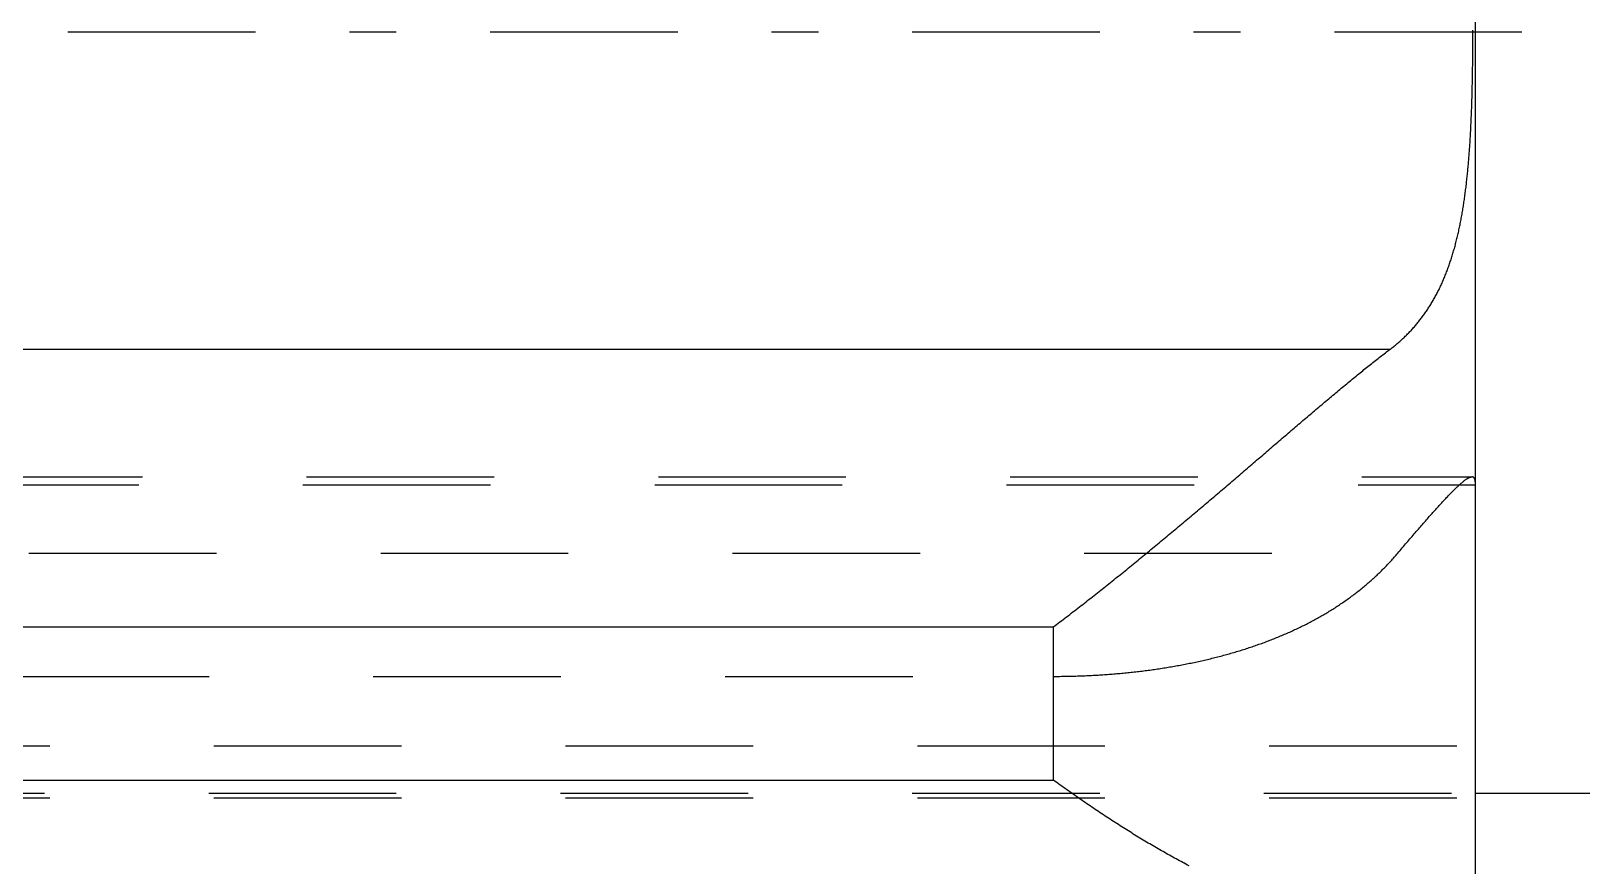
# Model space of a CAD drawing. Extents: x -11 to 23.5, y -3.8 to 3.8.
# Drawn here: x 10.721 to 14.028, y -1.778 to 0.002 of the extents above; entities that cross this region are included whole.
import ezdxf

# ---------------------------------------------------------------- set-up
doc = ezdxf.new("R2010")
doc.units = 0
for name, pattern in [('CENTER', [0.85, 0.4, -0.2, 0.05, -0.2]), ('PHL_CENTER', [0.75, 0.4, -0.35]), ('PHL_THICK', [0])]:
    doc.linetypes.add(name, pattern=pattern)
doc.layers.get('0').update_dxf_attribs({"linetype": 'CONTINUOUS'})
doc.layers.add('PROJECTION', color=7, linetype='CONTINUOUS')

msp = doc.modelspace()

# ---------------------------------------------------------------- linework, layer by layer
at = {"color": 92, "linetype": 'CENTER'}
msp.add_line((0, 0), (23.5, 0), dxfattribs=at)
at = {"layer": 'PROJECTION', "color": 7, "linetype": 'PHL_THICK'}
for p, q in [((13.801, -2.85), (13.801, 2.85)), ((13.795505, -0.003295), (13.795508, 0)), ((13.795508, 0), (13.79551, 0.003278)), ((13.795353, -0.036242), (13.795378, -0.032948)), ((13.795378, -0.032948), (13.7954, -0.029654)), ((13.7954, -0.029654), (13.79542, -0.02636)), ((13.79542, -0.02636), (13.795438, -0.023066)), ((13.795438, -0.023066), (13.795454, -0.019771)), ((13.795454, -0.019771), (13.795468, -0.016476)), ((13.795468, -0.016476), (13.795481, -0.013181)), ((13.795481, -0.013181), (13.795491, -0.009886)), ((13.795491, -0.009886), (13.795499, -0.00659)), ((13.795499, -0.00659), (13.795505, -0.003295)), ((13.795003, -0.069146), (13.795047, -0.065859)), ((13.795047, -0.065859), (13.795088, -0.062571)), ((13.795088, -0.062571), (13.795128, -0.059282)), ((13.795128, -0.059282), (13.795166, -0.055993)), ((13.795166, -0.055993), (13.795202, -0.052703)), ((13.795202, -0.052703), (13.795237, -0.049412)), ((13.795237, -0.049412), (13.795299, -0.042828)), ((13.795299, -0.042828), (13.795327, -0.039535)), ((13.795327, -0.039535), (13.795353, -0.036242)), ((13.794464, -0.10195), (13.794527, -0.098677)), ((13.794527, -0.098677), (13.794587, -0.095403)), ((13.794587, -0.095403), (13.794646, -0.092126)), ((13.794646, -0.092126), (13.794703, -0.088846)), ((13.794703, -0.088846), (13.794757, -0.085566)), ((13.794757, -0.085566), (13.79481, -0.082284)), ((13.79481, -0.082284), (13.794861, -0.079001)), ((13.794861, -0.079001), (13.79491, -0.075717)), ((13.79491, -0.075717), (13.794957, -0.072432)), ((13.794957, -0.072432), (13.795003, -0.069146)), ((13.793715, -0.134535), (13.7938, -0.131289)), ((13.7938, -0.131289), (13.793884, -0.128039)), ((13.793884, -0.128039), (13.793965, -0.124787)), ((13.793965, -0.124787), (13.794044, -0.121533)), ((13.794044, -0.121533), (13.79412, -0.118275)), ((13.79412, -0.118275), (13.794193, -0.115015)), ((13.794193, -0.115015), (13.794264, -0.111753)), ((13.794264, -0.111753), (13.794333, -0.108488)), ((13.794333, -0.108488), (13.7944, -0.10522)), ((13.7944, -0.10522), (13.794464, -0.10195)), ((13.792701, -0.166834), (13.792815, -0.163619)), ((13.792815, -0.163619), (13.792927, -0.1604)), ((13.792927, -0.1604), (13.793036, -0.157177)), ((13.793036, -0.157177), (13.793141, -0.153952)), ((13.793141, -0.153952), (13.793244, -0.150723)), ((13.793244, -0.150723), (13.793344, -0.147492)), ((13.793344, -0.147492), (13.793441, -0.144257)), ((13.793441, -0.144257), (13.793535, -0.141019)), ((13.793535, -0.141019), (13.793626, -0.137779)), ((13.793626, -0.137779), (13.793715, -0.134535)), ((13.791368, -0.198802), (13.791516, -0.195621)), ((13.791516, -0.195621), (13.791662, -0.192437)), ((13.791662, -0.192437), (13.791804, -0.189249)), ((13.791804, -0.189249), (13.791943, -0.186058)), ((13.791943, -0.186058), (13.792077, -0.182862)), ((13.792077, -0.182862), (13.792209, -0.179664)), ((13.792209, -0.179664), (13.792336, -0.176461)), ((13.792336, -0.176461), (13.792461, -0.173256)), ((13.792461, -0.173256), (13.792583, -0.170047)), ((13.792583, -0.170047), (13.792701, -0.166834)), ((13.78947, -0.233528), (13.789662, -0.230392)), ((13.789662, -0.230392), (13.789851, -0.227251)), ((13.789851, -0.227251), (13.790036, -0.224106)), ((13.790036, -0.224106), (13.790216, -0.220957)), ((13.790216, -0.220957), (13.790393, -0.217804)), ((13.790393, -0.217804), (13.790565, -0.214647)), ((13.790565, -0.214647), (13.790733, -0.211486)), ((13.790733, -0.211486), (13.790897, -0.208321)), ((13.790897, -0.208321), (13.791059, -0.205151)), ((13.791059, -0.205151), (13.791215, -0.201979)), ((13.791215, -0.201979), (13.791368, -0.198802)), ((13.787292, -0.26465), (13.787532, -0.261558)), ((13.787532, -0.261558), (13.787766, -0.258462)), ((13.787766, -0.258462), (13.787994, -0.255361)), ((13.787994, -0.255361), (13.788218, -0.252256)), ((13.788218, -0.252256), (13.788439, -0.249145)), ((13.788439, -0.249145), (13.788653, -0.246031)), ((13.788653, -0.246031), (13.788864, -0.242912)), ((13.788864, -0.242912), (13.78907, -0.239788)), ((13.78907, -0.239788), (13.789272, -0.23666)), ((13.789272, -0.23666), (13.78947, -0.233528)), ((13.784336, -0.298335), (13.784631, -0.295298)), ((13.784631, -0.295298), (13.784921, -0.292256)), ((13.784921, -0.292256), (13.785205, -0.289208)), ((13.785205, -0.289208), (13.785483, -0.286156)), ((13.785483, -0.286156), (13.785757, -0.283098)), ((13.785757, -0.283098), (13.786026, -0.280036)), ((13.786026, -0.280036), (13.786289, -0.276969)), ((13.786289, -0.276969), (13.786548, -0.273896)), ((13.786548, -0.273896), (13.786801, -0.270819)), ((13.786801, -0.270819), (13.787049, -0.267737)), ((13.787049, -0.267737), (13.787292, -0.26465)), ((13.780721, -0.331385), (13.781078, -0.328408)), ((13.781078, -0.328408), (13.78143, -0.325426)), ((13.78143, -0.325426), (13.781776, -0.322438)), ((13.781776, -0.322438), (13.782116, -0.319444)), ((13.782116, -0.319444), (13.78245, -0.316445)), ((13.78245, -0.316445), (13.782779, -0.31344)), ((13.782779, -0.31344), (13.783101, -0.31043)), ((13.783101, -0.31043), (13.783419, -0.307414)), ((13.783419, -0.307414), (13.78373, -0.304393)), ((13.78373, -0.304393), (13.784036, -0.301366)), ((13.784036, -0.301366), (13.784336, -0.298335)), ((13.775935, -0.366536), (13.776371, -0.36365)), ((13.776371, -0.36365), (13.776799, -0.360755)), ((13.776799, -0.360755), (13.77722, -0.357853)), ((13.77722, -0.357853), (13.777635, -0.354943)), ((13.777635, -0.354943), (13.778043, -0.352025)), ((13.778043, -0.352025), (13.778444, -0.349099)), ((13.778444, -0.349099), (13.77884, -0.346166)), ((13.77884, -0.346166), (13.779228, -0.343225)), ((13.779228, -0.343225), (13.779611, -0.340276)), ((13.779611, -0.340276), (13.779986, -0.33732)), ((13.779986, -0.33732), (13.780356, -0.334356)), ((13.780356, -0.334356), (13.780721, -0.331385)), ((13.770679, -0.397765), (13.771194, -0.394966)), ((13.771194, -0.394966), (13.771701, -0.392159)), ((13.771701, -0.392159), (13.772201, -0.389344)), ((13.772201, -0.389344), (13.772693, -0.386521)), ((13.772693, -0.386521), (13.773178, -0.38369)), ((13.773178, -0.38369), (13.773655, -0.380851)), ((13.773655, -0.380851), (13.774126, -0.378004)), ((13.774126, -0.378004), (13.774589, -0.375149)), ((13.774589, -0.375149), (13.775044, -0.372286)), ((13.775044, -0.372286), (13.775494, -0.369415)), ((13.775494, -0.369415), (13.775935, -0.366536)), ((13.763878, -0.430708), (13.76449, -0.428008)), ((13.76449, -0.428008), (13.765094, -0.425301)), ((13.765094, -0.425301), (13.765689, -0.422584)), ((13.765689, -0.422584), (13.766275, -0.41986)), ((13.766275, -0.41986), (13.766854, -0.417127)), ((13.766854, -0.417127), (13.767425, -0.414386)), ((13.767425, -0.414386), (13.767987, -0.411636)), ((13.767987, -0.411636), (13.768541, -0.408878)), ((13.768541, -0.408878), (13.769087, -0.406112)), ((13.769087, -0.406112), (13.769626, -0.403338)), ((13.769626, -0.403338), (13.770156, -0.400556)), ((13.770156, -0.400556), (13.770679, -0.397765)), ((13.755114, -0.465022), (13.755843, -0.462434)), ((13.755843, -0.462434), (13.756563, -0.459838)), ((13.756563, -0.459838), (13.757274, -0.457233)), ((13.757274, -0.457233), (13.757975, -0.454619)), ((13.757975, -0.454619), (13.758666, -0.451997)), ((13.758666, -0.451997), (13.759349, -0.449365)), ((13.759349, -0.449365), (13.760022, -0.446726)), ((13.760022, -0.446726), (13.760687, -0.444077)), ((13.760687, -0.444077), (13.761343, -0.441421)), ((13.761343, -0.441421), (13.76199, -0.438755)), ((13.76199, -0.438755), (13.762628, -0.436081)), ((13.762628, -0.436081), (13.763257, -0.433399)), ((13.763257, -0.433399), (13.763878, -0.430708)), ((13.744744, -0.497853), (13.745603, -0.495381)), ((13.745603, -0.495381), (13.74645, -0.492901)), ((13.74645, -0.492901), (13.747288, -0.490411)), ((13.747288, -0.490411), (13.748116, -0.487912)), ((13.748116, -0.487912), (13.748933, -0.485405)), ((13.748933, -0.485405), (13.74974, -0.482888)), ((13.74974, -0.482888), (13.750537, -0.480362)), ((13.750537, -0.480362), (13.751325, -0.477828)), ((13.751325, -0.477828), (13.752102, -0.475284)), ((13.752102, -0.475284), (13.75287, -0.472732)), ((13.75287, -0.472732), (13.753627, -0.470171)), ((13.753627, -0.470171), (13.754375, -0.467601)), ((13.754375, -0.467601), (13.755114, -0.465022)), ((13.73261, -0.529146), (13.733609, -0.526794)), ((13.733609, -0.526794), (13.734597, -0.524434)), ((13.734597, -0.524434), (13.735575, -0.522064)), ((13.735575, -0.522064), (13.736541, -0.519684)), ((13.736541, -0.519684), (13.737495, -0.517296)), ((13.737495, -0.517296), (13.73844, -0.514898)), ((13.73844, -0.514898), (13.739372, -0.51249)), ((13.739372, -0.51249), (13.740294, -0.510074)), ((13.740294, -0.510074), (13.741205, -0.507648)), ((13.741205, -0.507648), (13.742106, -0.505213)), ((13.742106, -0.505213), (13.742996, -0.502769)), ((13.742996, -0.502769), (13.743876, -0.500315)), ((13.743876, -0.500315), (13.744744, -0.497853)), ((13.716374, -0.56294), (13.717529, -0.560774)), ((13.717529, -0.560774), (13.718674, -0.558596)), ((13.718674, -0.558596), (13.719808, -0.556405)), ((13.719808, -0.556405), (13.720931, -0.554202)), ((13.720931, -0.554202), (13.722045, -0.551986)), ((13.722045, -0.551986), (13.723147, -0.549758)), ((13.723147, -0.549758), (13.724239, -0.547518)), ((13.724239, -0.547518), (13.725322, -0.545265)), ((13.725322, -0.545265), (13.726394, -0.543)), ((13.726394, -0.543), (13.727455, -0.540722)), ((13.727455, -0.540722), (13.728506, -0.538432)), ((13.728506, -0.538432), (13.729548, -0.536129)), ((13.729548, -0.536129), (13.730578, -0.533814)), ((13.730578, -0.533814), (13.731599, -0.531486)), ((13.731599, -0.531486), (13.73261, -0.529146)), ((13.696438, -0.595951), (13.697765, -0.593978)), ((13.697765, -0.593978), (13.699081, -0.591993)), ((13.699081, -0.591993), (13.700387, -0.589996)), ((13.700387, -0.589996), (13.701682, -0.587987)), ((13.701682, -0.587987), (13.702966, -0.585966)), ((13.702966, -0.585966), (13.704238, -0.583933)), ((13.704238, -0.583933), (13.705501, -0.581888)), ((13.705501, -0.581888), (13.706752, -0.579831)), ((13.706752, -0.579831), (13.707992, -0.577762)), ((13.707992, -0.577762), (13.709221, -0.575681)), ((13.709221, -0.575681), (13.71044, -0.573588)), ((13.71044, -0.573588), (13.711648, -0.571483)), ((13.711648, -0.571483), (13.712846, -0.569366)), ((13.712846, -0.569366), (13.714032, -0.567236)), ((13.714032, -0.567236), (13.715209, -0.565094)), ((13.715209, -0.565094), (13.716374, -0.56294)), ((13.670624, -0.629473), (13.672154, -0.627709)), ((13.672154, -0.627709), (13.673675, -0.625933)), ((13.673675, -0.625933), (13.675182, -0.624146)), ((13.675182, -0.624146), (13.676679, -0.622347)), ((13.676679, -0.622347), (13.678164, -0.620537)), ((13.678164, -0.620537), (13.679637, -0.618716)), ((13.679637, -0.618716), (13.681099, -0.616883)), ((13.681099, -0.616883), (13.682549, -0.615038)), ((13.682549, -0.615038), (13.68399, -0.613182)), ((13.68399, -0.613182), (13.685417, -0.611314)), ((13.685417, -0.611314), (13.686834, -0.609435)), ((13.686834, -0.609435), (13.688239, -0.607544)), ((13.688239, -0.607544), (13.689633, -0.605641)), ((13.689633, -0.605641), (13.691017, -0.603726)), ((13.691017, -0.603726), (13.692389, -0.6018)), ((13.692389, -0.6018), (13.693749, -0.599862)), ((13.693749, -0.599862), (13.695099, -0.597913)), ((13.695099, -0.597913), (13.696438, -0.595951)), ((13.637527, -0.66241), (13.639297, -0.660868)), ((13.639297, -0.660868), (13.641053, -0.659315)), ((13.641053, -0.659315), (13.642797, -0.657751)), ((13.642797, -0.657751), (13.644529, -0.656176)), ((13.644529, -0.656176), (13.64625, -0.65459)), ((13.64625, -0.65459), (13.647958, -0.652993)), ((13.647958, -0.652993), (13.649654, -0.651386)), ((13.649654, -0.651386), (13.651339, -0.649767)), ((13.651339, -0.649767), (13.65301, -0.648137)), ((13.65301, -0.648137), (13.654671, -0.646496)), ((13.654671, -0.646496), (13.656319, -0.644844)), ((13.656319, -0.644844), (13.657955, -0.643181)), ((13.657955, -0.643181), (13.65958, -0.641507)), ((13.65958, -0.641507), (13.661193, -0.639822)), ((13.661193, -0.639822), (13.662794, -0.638125)), ((13.662794, -0.638125), (13.664383, -0.636417)), ((13.664383, -0.636417), (13.665961, -0.634698)), ((13.665961, -0.634698), (13.667527, -0.632968)), ((13.667527, -0.632968), (13.669081, -0.631226)), ((13.669081, -0.631226), (13.670624, -0.629473)), ((0.982837, -0.677241), (13.619163, -0.677241)), ((13.595779, -0.695162), (13.598424, -0.693106)), ((13.598424, -0.693106), (13.601056, -0.691066)), ((13.601056, -0.691066), (13.603678, -0.689043)), ((13.603678, -0.689043), (13.606288, -0.687035)), ((13.606288, -0.687035), (13.608887, -0.685043)), ((13.608887, -0.685043), (13.611473, -0.683067)), ((13.611473, -0.683067), (13.614049, -0.681108)), ((13.614049, -0.681108), (13.616611, -0.679166)), ((13.616611, -0.679166), (13.619163, -0.677241)), ((13.619163, -0.677241), (13.621056, -0.675806)), ((13.621056, -0.675806), (13.622935, -0.67436)), ((13.622935, -0.67436), (13.624803, -0.672904)), ((13.624803, -0.672904), (13.626657, -0.671437)), ((13.626657, -0.671437), (13.6285, -0.669959)), ((13.6285, -0.669959), (13.63033, -0.668471)), ((13.63033, -0.668471), (13.632148, -0.666972)), ((13.632148, -0.666972), (13.633953, -0.665462)), ((13.633953, -0.665462), (13.635746, -0.663941)), ((13.635746, -0.663941), (13.637527, -0.66241)), ((13.554847, -0.727742), (13.557646, -0.725474)), ((13.557646, -0.725474), (13.560435, -0.723219)), ((13.560435, -0.723219), (13.563215, -0.720978)), ((13.563215, -0.720978), (13.565986, -0.718749)), ((13.565986, -0.718749), (13.568746, -0.716534)), ((13.568746, -0.716534), (13.571496, -0.714333)), ((13.571496, -0.714333), (13.574236, -0.712145)), ((13.574236, -0.712145), (13.576966, -0.709971)), ((13.576966, -0.709971), (13.579685, -0.707812)), ((13.579685, -0.707812), (13.582395, -0.705666)), ((13.582395, -0.705666), (13.585093, -0.703536)), ((13.585093, -0.703536), (13.587781, -0.70142)), ((13.587781, -0.70142), (13.590458, -0.699319)), ((13.590458, -0.699319), (13.593124, -0.697232)), ((13.593124, -0.697232), (13.595779, -0.695162)), ((13.514716, -0.760738), (13.517637, -0.758309)), ((13.517637, -0.758309), (13.520551, -0.755891)), ((13.520551, -0.755891), (13.523457, -0.753483)), ((13.523457, -0.753483), (13.526354, -0.751086)), ((13.526354, -0.751086), (13.529243, -0.7487)), ((13.529243, -0.7487), (13.532123, -0.746325)), ((13.532123, -0.746325), (13.534994, -0.743961)), ((13.534994, -0.743961), (13.537857, -0.741608)), ((13.537857, -0.741608), (13.540711, -0.739267)), ((13.540711, -0.739267), (13.543556, -0.736938)), ((13.543556, -0.736938), (13.546392, -0.73462)), ((13.546392, -0.73462), (13.54922, -0.732315)), ((13.54922, -0.732315), (13.552038, -0.730022)), ((13.552038, -0.730022), (13.554847, -0.727742)), ((13.473037, -0.795718), (13.476059, -0.793164)), ((13.476059, -0.793164), (13.479074, -0.790619)), ((13.479074, -0.790619), (13.482083, -0.788081)), ((13.482083, -0.788081), (13.485085, -0.785551)), ((13.485085, -0.785551), (13.488081, -0.783029)), ((13.488081, -0.783029), (13.49107, -0.780516)), ((13.49107, -0.780516), (13.494051, -0.778012)), ((13.494051, -0.778012), (13.497025, -0.775516)), ((13.497025, -0.775516), (13.499992, -0.773029)), ((13.499992, -0.773029), (13.502953, -0.770552)), ((13.502953, -0.770552), (13.505905, -0.768084)), ((13.505905, -0.768084), (13.50885, -0.765625)), ((13.50885, -0.765625), (13.511786, -0.763177)), ((13.511786, -0.763177), (13.514716, -0.760738)), ((13.436265, -0.826948), (13.439363, -0.824306)), ((13.439363, -0.824306), (13.442456, -0.821671)), ((13.442456, -0.821671), (13.445543, -0.819044)), ((13.445543, -0.819044), (13.448624, -0.816423)), ((13.448624, -0.816423), (13.451698, -0.813809)), ((13.451698, -0.813809), (13.454766, -0.811202)), ((13.454766, -0.811202), (13.457828, -0.808602)), ((13.457828, -0.808602), (13.460882, -0.80601)), ((13.460882, -0.80601), (13.463931, -0.803426)), ((13.463931, -0.803426), (13.466973, -0.800849)), ((13.466973, -0.800849), (13.470008, -0.79828)), ((13.470008, -0.79828), (13.473037, -0.795718)), ((13.395453, -0.861854), (13.398626, -0.859134)), ((13.398626, -0.859134), (13.401793, -0.85642)), ((13.401793, -0.85642), (13.404955, -0.853711)), ((13.404955, -0.853711), (13.408111, -0.851008)), ((13.408111, -0.851008), (13.411262, -0.84831)), ((13.411262, -0.84831), (13.414407, -0.845619)), ((13.414407, -0.845619), (13.417547, -0.842933)), ((13.417547, -0.842933), (13.420681, -0.840253)), ((13.420681, -0.840253), (13.423809, -0.837579)), ((13.423809, -0.837579), (13.426932, -0.834912)), ((13.426932, -0.834912), (13.430049, -0.832251)), ((13.430049, -0.832251), (13.43316, -0.829596)), ((13.43316, -0.829596), (13.436265, -0.826948)), ((13.356999, -0.894867), (13.36023, -0.892092)), ((13.36023, -0.892092), (13.363456, -0.88932)), ((13.363456, -0.88932), (13.366677, -0.886553)), ((13.366677, -0.886553), (13.369894, -0.88379)), ((13.369894, -0.88379), (13.373106, -0.881032)), ((13.373106, -0.881032), (13.376313, -0.878277)), ((13.376313, -0.878277), (13.379516, -0.875528)), ((13.379516, -0.875528), (13.382713, -0.872783)), ((13.382713, -0.872783), (13.385906, -0.870043)), ((13.385906, -0.870043), (13.389093, -0.867308)), ((13.389093, -0.867308), (13.392277, -0.864578)), ((13.392277, -0.864578), (13.395453, -0.861854)), ((13.317906, -0.928453), (13.321186, -0.925637)), ((13.321186, -0.925637), (13.324462, -0.922823)), ((13.324462, -0.922823), (13.327734, -0.920013)), ((13.327734, -0.920013), (13.331002, -0.917206)), ((13.331002, -0.917206), (13.334266, -0.914401)), ((13.334266, -0.914401), (13.337526, -0.9116)), ((13.337526, -0.9116), (13.340782, -0.908802)), ((13.340782, -0.908802), (13.344034, -0.906008)), ((13.344034, -0.906008), (13.347282, -0.903217)), ((13.347282, -0.903217), (13.350526, -0.90043)), ((13.350526, -0.90043), (13.353765, -0.897647)), ((13.353765, -0.897647), (13.356999, -0.894867)), ((13.281604, -0.959584), (13.28492, -0.956744)), ((13.28492, -0.956744), (13.288234, -0.953906)), ((13.288234, -0.953906), (13.291544, -0.951069)), ((13.291544, -0.951069), (13.294851, -0.948235)), ((13.294851, -0.948235), (13.298155, -0.945402)), ((13.298155, -0.945402), (13.301455, -0.942571)), ((13.301455, -0.942571), (13.304752, -0.939743)), ((13.304752, -0.939743), (13.308046, -0.936917)), ((13.308046, -0.936917), (13.311337, -0.934093)), ((13.311337, -0.934093), (13.314624, -0.931272)), ((13.314624, -0.931272), (13.317906, -0.928453)), ((13.241591, -0.993748), (13.24494, -0.990897)), ((13.24494, -0.990897), (13.248285, -0.988047)), ((13.248285, -0.988047), (13.251629, -0.985197)), ((13.251629, -0.985197), (13.25497, -0.982347)), ((13.25497, -0.982347), (13.258308, -0.979498)), ((13.258308, -0.979498), (13.261644, -0.97665)), ((13.261644, -0.97665), (13.264977, -0.973803)), ((13.264977, -0.973803), (13.268309, -0.970957)), ((13.268309, -0.970957), (13.271637, -0.968112)), ((13.271637, -0.968112), (13.274961, -0.965268)), ((13.274961, -0.965268), (13.278284, -0.962425)), ((13.278284, -0.962425), (13.281604, -0.959584)), ((13.204577, -1.025151), (13.207956, -1.022294)), ((13.207956, -1.022294), (13.211332, -1.019437)), ((13.211332, -1.019437), (13.214705, -1.01658)), ((13.214705, -1.01658), (13.218076, -1.013724)), ((13.218076, -1.013724), (13.221444, -1.010869)), ((13.221444, -1.010869), (13.224809, -1.008013)), ((13.224809, -1.008013), (13.228171, -1.005159)), ((13.228171, -1.005159), (13.231531, -1.002305)), ((13.231531, -1.002305), (13.234887, -0.999452)), ((13.234887, -0.999452), (13.238241, -0.9966)), ((13.238241, -0.9966), (13.241591, -0.993748)), ((13.16384, -1.059433), (13.167248, -1.056577)), ((13.167248, -1.056577), (13.170653, -1.053722)), ((13.170653, -1.053722), (13.174056, -1.050866)), ((13.174056, -1.050866), (13.177457, -1.048009)), ((13.177457, -1.048009), (13.180856, -1.045152)), ((13.180856, -1.045152), (13.184252, -1.042295)), ((13.184252, -1.042295), (13.187646, -1.039438)), ((13.187646, -1.039438), (13.191037, -1.03658)), ((13.191037, -1.03658), (13.194426, -1.033723)), ((13.194426, -1.033723), (13.197812, -1.030865)), ((13.197812, -1.030865), (13.201196, -1.028008)), ((13.201196, -1.028008), (13.204577, -1.025151)), ((13.122787, -1.093629), (13.12622, -1.090785)), ((13.12622, -1.090785), (13.129649, -1.08794)), ((13.129649, -1.08794), (13.133078, -1.085094)), ((13.133078, -1.085094), (13.136503, -1.082247)), ((13.136503, -1.082247), (13.139928, -1.079398)), ((13.139928, -1.079398), (13.14335, -1.076548)), ((13.14335, -1.076548), (13.14677, -1.073698)), ((13.14677, -1.073698), (13.150188, -1.070846)), ((13.150188, -1.070846), (13.153605, -1.067994)), ((13.153605, -1.067994), (13.157019, -1.065141)), ((13.157019, -1.065141), (13.16043, -1.062287)), ((13.16043, -1.062287), (13.16384, -1.059433)), ((13.084931, -1.124802), (13.088381, -1.121977)), ((13.088381, -1.121977), (13.091828, -1.11915)), ((13.091828, -1.11915), (13.095275, -1.116322)), ((13.095275, -1.116322), (13.09872, -1.113491)), ((13.09872, -1.113491), (13.102162, -1.110659)), ((13.102162, -1.110659), (13.105604, -1.107824)), ((13.105604, -1.107824), (13.109044, -1.104988)), ((13.109044, -1.104988), (13.112483, -1.102151)), ((13.112483, -1.102151), (13.115919, -1.099312)), ((13.115919, -1.099312), (13.119354, -1.096471)), ((13.119354, -1.096471), (13.122787, -1.093629)), ((13.043444, -1.158512), (13.046907, -1.155717)), ((13.046907, -1.155717), (13.05037, -1.15292)), ((13.05037, -1.15292), (13.053831, -1.150119)), ((13.053831, -1.150119), (13.057292, -1.147316)), ((13.057292, -1.147316), (13.060751, -1.144511)), ((13.060751, -1.144511), (13.064209, -1.141702)), ((13.064209, -1.141702), (13.067666, -1.138891)), ((13.067666, -1.138891), (13.071121, -1.136078)), ((13.071121, -1.136078), (13.074576, -1.133262)), ((13.074576, -1.133262), (13.078029, -1.130444)), ((13.078029, -1.130444), (13.081481, -1.127624)), ((13.081481, -1.127624), (13.084931, -1.124802)), ((13.001818, -1.191802), (13.00529, -1.189047)), ((13.00529, -1.189047), (13.008762, -1.186288)), ((13.008762, -1.186288), (13.012234, -1.183525)), ((13.012234, -1.183525), (13.015705, -1.180759)), ((13.015705, -1.180759), (13.019175, -1.17799)), ((13.019175, -1.17799), (13.022644, -1.175217)), ((13.022644, -1.175217), (13.026114, -1.172441)), ((13.026114, -1.172441), (13.029581, -1.169661)), ((13.029581, -1.169661), (13.033048, -1.166879)), ((13.033048, -1.166879), (13.036514, -1.164093)), ((13.036514, -1.164093), (13.03998, -1.161304)), ((13.03998, -1.161304), (13.043444, -1.158512)), ((12.960113, -1.224557), (12.963589, -1.22185)), ((12.963589, -1.22185), (12.967066, -1.21914)), ((12.967066, -1.21914), (12.970543, -1.216424)), ((12.970543, -1.216424), (12.974019, -1.213705)), ((12.974019, -1.213705), (12.977495, -1.210981)), ((12.977495, -1.210981), (12.980971, -1.208254)), ((12.980971, -1.208254), (12.984447, -1.205521)), ((12.984447, -1.205521), (12.987922, -1.202785)), ((12.987922, -1.202785), (12.991396, -1.200045)), ((12.991396, -1.200045), (12.99487, -1.197302)), ((12.99487, -1.197302), (12.998344, -1.194554)), ((12.998344, -1.194554), (13.001818, -1.191802)), ((12.918388, -1.256661), (12.921865, -1.254013)), ((12.921865, -1.254013), (12.925341, -1.25136)), ((12.925341, -1.25136), (12.928818, -1.248702)), ((12.928818, -1.248702), (12.932295, -1.246039)), ((12.932295, -1.246039), (12.935772, -1.24337)), ((12.935772, -1.24337), (12.939249, -1.240697)), ((12.939249, -1.240697), (12.942726, -1.238019)), ((12.942726, -1.238019), (12.946203, -1.235336)), ((12.946203, -1.235336), (12.94968, -1.232648)), ((12.94968, -1.232648), (12.953157, -1.229956)), ((12.953157, -1.229956), (12.956635, -1.227258)), ((12.956635, -1.227258), (12.960113, -1.224557)), ((1.701, -1.269826), (12.901, -1.269826)), ((12.901, -1.269826), (12.904486, -1.267198)), ((12.901, -1.334056), (12.901, -1.269826)), ((12.904486, -1.267198), (12.907962, -1.264572)), ((12.907962, -1.264572), (12.911437, -1.26194)), ((12.911437, -1.26194), (12.914912, -1.259303)), ((12.914912, -1.259303), (12.918388, -1.256661)), ((12.901, -1.435063), (12.901, -1.334056)), ((12.901, -1.525991), (12.901, -1.435063)), ((12.901, -1.597096), (12.901, -1.525991)), ((1.701, -1.597096), (12.901, -1.597096)), ((12.904564, -1.599675), (12.901, -1.597096)), ((12.908119, -1.60224), (12.904564, -1.599675)), ((12.911674, -1.604797), (12.908119, -1.60224)), ((12.915231, -1.607348), (12.911674, -1.604797)), ((12.918786, -1.609892), (12.915231, -1.607348)), ((12.922342, -1.612429), (12.918786, -1.609892)), ((12.925899, -1.61496), (12.922342, -1.612429)), ((12.929456, -1.617483), (12.925899, -1.61496)), ((12.933012, -1.619999), (12.929456, -1.617483)), ((12.936569, -1.622508), (12.933012, -1.619999)), ((12.940125, -1.625009), (12.936569, -1.622508)), ((12.943683, -1.627504), (12.940125, -1.625009)), ((12.94724, -1.629991), (12.943683, -1.627504)), ((12.950796, -1.63247), (12.94724, -1.629991)), ((12.954353, -1.634942), (12.950796, -1.63247)), ((12.95791, -1.637406), (12.954353, -1.634942)), ((12.961466, -1.639863), (12.95791, -1.637406)), ((12.965022, -1.642312), (12.961466, -1.639863)), ((12.968578, -1.644753), (12.965022, -1.642312)), ((12.972134, -1.647186), (12.968578, -1.644753)), ((12.975689, -1.649612), (12.972134, -1.647186)), ((12.979244, -1.652029), (12.975689, -1.649612)), ((12.9828, -1.654438), (12.979244, -1.652029)), ((13.801, -1.625), (19.821091, -1.625)), ((12.986353, -1.656839), (12.9828, -1.654438)), ((12.989907, -1.659232), (12.986353, -1.656839)), ((12.993461, -1.661616), (12.989907, -1.659232)), ((12.997013, -1.663992), (12.993461, -1.661616)), ((13.000566, -1.66636), (12.997013, -1.663992)), ((13.004117, -1.668719), (13.000566, -1.66636)), ((13.007668, -1.67107), (13.004117, -1.668719)), ((13.011218, -1.673412), (13.007668, -1.67107)), ((13.014768, -1.675745), (13.011218, -1.673412)), ((13.018316, -1.678069), (13.014768, -1.675745)), ((13.021865, -1.680385), (13.018316, -1.678069)), ((13.025412, -1.682691), (13.021865, -1.680385)), ((13.028958, -1.684989), (13.025412, -1.682691)), ((13.032503, -1.687278), (13.028958, -1.684989)), ((13.036048, -1.689557), (13.032503, -1.687278)), ((13.039592, -1.691827), (13.036048, -1.689557)), ((13.043134, -1.694088), (13.039592, -1.691827)), ((13.046676, -1.696339), (13.043134, -1.694088)), ((13.050216, -1.698582), (13.046676, -1.696339)), ((13.053755, -1.700814), (13.050216, -1.698582)), ((13.057293, -1.703037), (13.053755, -1.700814)), ((13.06083, -1.705251), (13.057293, -1.703037)), ((13.064365, -1.707454), (13.06083, -1.705251)), ((13.0679, -1.709648), (13.064365, -1.707454)), ((13.071432, -1.711833), (13.0679, -1.709648)), ((13.074965, -1.714007), (13.071432, -1.711833)), ((13.078494, -1.716171), (13.074965, -1.714007)), ((13.082024, -1.718325), (13.078494, -1.716171)), ((13.08555, -1.720469), (13.082024, -1.718325)), ((13.089077, -1.722603), (13.08555, -1.720469)), ((13.092601, -1.724726), (13.089077, -1.722603)), ((13.096124, -1.72684), (13.092601, -1.724726)), ((13.099645, -1.728943), (13.096124, -1.72684)), ((13.103165, -1.731035), (13.099645, -1.728943)), ((13.106683, -1.733117), (13.103165, -1.731035)), ((13.110198, -1.735188), (13.106683, -1.733117)), ((13.113713, -1.737248), (13.110198, -1.735188)), ((13.117226, -1.739298), (13.113713, -1.737248)), ((13.120736, -1.741337), (13.117226, -1.739298)), ((13.124245, -1.743365), (13.120736, -1.741337)), ((13.127752, -1.745382), (13.124245, -1.743365)), ((13.131258, -1.747389), (13.127752, -1.745382)), ((13.134763, -1.749385), (13.131258, -1.747389)), ((13.138266, -1.75137), (13.134763, -1.749385)), ((13.141768, -1.753344), (13.138266, -1.75137)), ((13.145267, -1.755307), (13.141768, -1.753344)), ((13.148766, -1.757259), (13.145267, -1.755307)), ((13.152263, -1.7592), (13.148766, -1.757259)), ((13.155758, -1.76113), (13.152263, -1.7592)), ((13.159251, -1.763048), (13.155758, -1.76113)), ((13.162743, -1.764955), (13.159251, -1.763048)), ((13.166233, -1.76685), (13.162743, -1.764955)), ((13.169721, -1.768734), (13.166233, -1.76685)), ((13.173207, -1.770606), (13.169721, -1.768734)), ((13.176691, -1.772467), (13.173207, -1.770606)), ((13.180173, -1.774315), (13.176691, -1.772467)), ((13.183653, -1.776151), (13.180173, -1.774315)), ((13.187131, -1.777976), (13.183653, -1.776151)), ((13.190606, -1.779788), (13.187131, -1.777976))]:
    msp.add_line(p, q, dxfattribs=at)
at = {"layer": 'PROJECTION', "color": 3, "linetype": 'PHL_CENTER'}
for p, q in [((0.808826, -0.949776), (13.793174, -0.949776)), ((13.775134, -0.959433), (13.776204, -0.958582)), ((13.776204, -0.958582), (13.777251, -0.957769)), ((13.777251, -0.957769), (13.778275, -0.956993)), ((13.778275, -0.956993), (13.779275, -0.956257)), ((13.779275, -0.956257), (13.78025, -0.955559)), ((13.78025, -0.955559), (13.7812, -0.954901)), ((13.7812, -0.954901), (13.782127, -0.954281)), ((13.782127, -0.954281), (13.783031, -0.953701)), ((13.783031, -0.953701), (13.78391, -0.953161)), ((13.78391, -0.953161), (13.784765, -0.95266)), ((13.784765, -0.95266), (13.785598, -0.952198)), ((13.785598, -0.952198), (13.786406, -0.951777)), ((13.786406, -0.951777), (13.78719, -0.951395)), ((13.78719, -0.951395), (13.787952, -0.951054)), ((13.787952, -0.951054), (13.788692, -0.950752)), ((13.788692, -0.950752), (13.789407, -0.950491)), ((13.789407, -0.950491), (13.790099, -0.95027)), ((13.790099, -0.95027), (13.79077, -0.95009)), ((13.79077, -0.95009), (13.791416, -0.94995)), ((13.791416, -0.94995), (13.792041, -0.949851)), ((13.792041, -0.949851), (13.792643, -0.949793)), ((13.792643, -0.949793), (13.793222, -0.949776)), ((13.793812, -0.949802), (13.793222, -0.949776)), ((13.794375, -0.949875), (13.793812, -0.949802)), ((13.794915, -0.949994), (13.794375, -0.949875)), ((13.79543, -0.950159), (13.794915, -0.949994)), ((13.79592, -0.950371), (13.79543, -0.950159)), ((13.796385, -0.950629), (13.79592, -0.950371)), ((13.796825, -0.950933), (13.796385, -0.950629)), ((13.797241, -0.951283), (13.796825, -0.950933)), ((13.797633, -0.951679), (13.797241, -0.951283)), ((13.798001, -0.952121), (13.797633, -0.951679)), ((13.798347, -0.95261), (13.798001, -0.952121)), ((13.798669, -0.953144), (13.798347, -0.95261)), ((13.798968, -0.953723), (13.798669, -0.953144)), ((13.799246, -0.954349), (13.798968, -0.953723)), ((13.799501, -0.955021), (13.799246, -0.954349)), ((13.799735, -0.955738), (13.799501, -0.955021)), ((13.799948, -0.956501), (13.799735, -0.955738)), ((13.800139, -0.957309), (13.799948, -0.956501)), ((13.800311, -0.958163), (13.800139, -0.957309)), ((13.800463, -0.959063), (13.800311, -0.958163)), ((0.801003, -0.966633), (13.800997, -0.966633)), ((13.740975, -0.992262), (13.742603, -0.990552)), ((13.742603, -0.990552), (13.74421, -0.988873)), ((13.74421, -0.988873), (13.745795, -0.987225)), ((13.745795, -0.987225), (13.74736, -0.985608)), ((13.74736, -0.985608), (13.748904, -0.984023)), ((13.748904, -0.984023), (13.750427, -0.98247)), ((13.750427, -0.98247), (13.751928, -0.980948)), ((13.751928, -0.980948), (13.753408, -0.97946)), ((13.753408, -0.97946), (13.754867, -0.978004)), ((13.754867, -0.978004), (13.756302, -0.976581)), ((13.756302, -0.976581), (13.757716, -0.975192)), ((13.757716, -0.975192), (13.759109, -0.973837)), ((13.759109, -0.973837), (13.760478, -0.972516)), ((13.760478, -0.972516), (13.761826, -0.971229)), ((13.761826, -0.971229), (13.76315, -0.969977)), ((13.76315, -0.969977), (13.764452, -0.968761)), ((13.764452, -0.968761), (13.765732, -0.967579)), ((13.765732, -0.967579), (13.766988, -0.966433)), ((13.766988, -0.966433), (13.768222, -0.965323)), ((13.768222, -0.965323), (13.769432, -0.964249)), ((13.769432, -0.964249), (13.770619, -0.963212)), ((13.770619, -0.963212), (13.771783, -0.962212)), ((13.771783, -0.962212), (13.772923, -0.961248)), ((13.772923, -0.961248), (13.77404, -0.960322)), ((13.77404, -0.960322), (13.775134, -0.959433)), ((13.800594, -0.960008), (13.800463, -0.959063)), ((13.800707, -0.960998), (13.800594, -0.960008)), ((13.800799, -0.962034), (13.800707, -0.960998)), ((13.800874, -0.963115), (13.800799, -0.962034)), ((13.80093, -0.964242), (13.800874, -0.963115)), ((13.800968, -0.965414), (13.80093, -0.964242)), ((13.800988, -0.966631), (13.800968, -0.965414)), ((13.801, -0.967008), (13.800997, -0.966633)), ((13.800999, -0.966883), (13.800998, -0.966758)), ((13.801, -0.967382), (13.801, -0.967008)), ((13.710349, -1.025689), (13.712298, -1.023507)), ((13.712298, -1.023507), (13.71423, -1.021352)), ((13.71423, -1.021352), (13.716144, -1.019222)), ((13.716144, -1.019222), (13.71804, -1.017118)), ((13.71804, -1.017118), (13.719916, -1.015041)), ((13.719916, -1.015041), (13.721776, -1.01299)), ((13.721776, -1.01299), (13.723617, -1.010966)), ((13.723617, -1.010966), (13.725438, -1.008969)), ((13.725438, -1.008969), (13.727242, -1.006999)), ((13.727242, -1.006999), (13.729026, -1.005058)), ((13.729026, -1.005058), (13.730792, -1.003144)), ((13.730792, -1.003144), (13.732538, -1.001258)), ((13.732538, -1.001258), (13.734264, -0.999401)), ((13.734264, -0.999401), (13.735972, -0.997572)), ((13.735972, -0.997572), (13.737659, -0.995773)), ((13.737659, -0.995773), (13.739327, -0.994003)), ((13.739327, -0.994003), (13.740975, -0.992262)), ((13.681371, -1.058653), (13.683539, -1.056156)), ((13.683539, -1.056156), (13.685694, -1.05368)), ((13.685694, -1.05368), (13.687834, -1.051224)), ((13.687834, -1.051224), (13.689959, -1.048791)), ((13.689959, -1.048791), (13.692068, -1.046379)), ((13.692068, -1.046379), (13.694162, -1.043989)), ((13.694162, -1.043989), (13.696241, -1.041621)), ((13.696241, -1.041621), (13.698305, -1.039275)), ((13.698305, -1.039275), (13.700353, -1.036953)), ((13.700353, -1.036953), (13.702385, -1.034653)), ((13.702385, -1.034653), (13.7044, -1.032376)), ((13.7044, -1.032376), (13.7064, -1.030123)), ((13.7064, -1.030123), (13.708383, -1.027894)), ((13.708383, -1.027894), (13.710349, -1.025689)), ((13.651935, -1.092913), (13.654276, -1.090166)), ((13.654276, -1.090166), (13.656606, -1.087437)), ((13.656606, -1.087437), (13.658922, -1.084725)), ((13.658922, -1.084725), (13.661226, -1.082032)), ((13.661226, -1.082032), (13.663518, -1.079357)), ((13.663518, -1.079357), (13.665796, -1.076701)), ((13.665796, -1.076701), (13.668062, -1.074064)), ((13.668062, -1.074064), (13.670315, -1.071446)), ((13.670315, -1.071446), (13.672553, -1.068848)), ((13.672553, -1.068848), (13.674778, -1.066269)), ((13.674778, -1.066269), (13.67699, -1.06371)), ((13.67699, -1.06371), (13.679187, -1.061172)), ((13.679187, -1.061172), (13.681371, -1.058653)), ((0.966781, -1.112619), (13.635219, -1.112619)), ((13.624193, -1.125276), (13.626057, -1.12319)), ((13.626057, -1.12319), (13.62791, -1.121095)), ((13.62791, -1.121095), (13.629752, -1.11899)), ((13.629752, -1.11899), (13.631584, -1.116876)), ((13.631584, -1.116876), (13.633407, -1.114752)), ((13.633407, -1.114752), (13.635219, -1.112619)), ((13.635219, -1.112619), (13.63764, -1.109755)), ((13.63764, -1.109755), (13.640051, -1.106906)), ((13.640051, -1.106906), (13.642451, -1.104074)), ((13.642451, -1.104074), (13.644839, -1.101259)), ((13.644839, -1.101259), (13.647216, -1.09846)), ((13.647216, -1.09846), (13.649582, -1.095678)), ((13.649582, -1.095678), (13.651935, -1.092913)), ((13.593, -1.15737), (13.595025, -1.155434)), ((13.595025, -1.155434), (13.597041, -1.153489)), ((13.597041, -1.153489), (13.599046, -1.151534)), ((13.599046, -1.151534), (13.601041, -1.149571)), ((13.601041, -1.149571), (13.603026, -1.147598)), ((13.603026, -1.147598), (13.605001, -1.145615)), ((13.605001, -1.145615), (13.606966, -1.143623)), ((13.606966, -1.143623), (13.608921, -1.141622)), ((13.608921, -1.141622), (13.610866, -1.139612)), ((13.610866, -1.139612), (13.6128, -1.137592)), ((13.6128, -1.137592), (13.614724, -1.135563)), ((13.614724, -1.135563), (13.616638, -1.133524)), ((13.616638, -1.133524), (13.618543, -1.131476)), ((13.618543, -1.131476), (13.620436, -1.129419)), ((13.620436, -1.129419), (13.622319, -1.127352)), ((13.622319, -1.127352), (13.624193, -1.125276)), ((13.554837, -1.190645), (13.557041, -1.188873)), ((13.557041, -1.188873), (13.559237, -1.187093)), ((13.559237, -1.187093), (13.561421, -1.185304)), ((13.561421, -1.185304), (13.563596, -1.183506)), ((13.563596, -1.183506), (13.565761, -1.181698)), ((13.565761, -1.181698), (13.567916, -1.179882)), ((13.567916, -1.179882), (13.570061, -1.178056)), ((13.570061, -1.178056), (13.572196, -1.176221)), ((13.572196, -1.176221), (13.574322, -1.174378)), ((13.574322, -1.174378), (13.576437, -1.172525)), ((13.576437, -1.172525), (13.578542, -1.170663)), ((13.578542, -1.170663), (13.580638, -1.168791)), ((13.580638, -1.168791), (13.582723, -1.166911)), ((13.582723, -1.166911), (13.584799, -1.165021)), ((13.584799, -1.165021), (13.586864, -1.163122)), ((13.586864, -1.163122), (13.58892, -1.161214)), ((13.58892, -1.161214), (13.590964, -1.159297)), ((13.590964, -1.159297), (13.593, -1.15737)), ((13.508694, -1.224187), (13.511093, -1.222594)), ((13.511093, -1.222594), (13.513483, -1.220992)), ((13.513483, -1.220992), (13.515863, -1.219382)), ((13.515863, -1.219382), (13.518233, -1.217763)), ((13.518233, -1.217763), (13.520595, -1.216135)), ((13.520595, -1.216135), (13.522945, -1.214498)), ((13.522945, -1.214498), (13.525287, -1.212852)), ((13.525287, -1.212852), (13.527618, -1.211197)), ((13.527618, -1.211197), (13.529941, -1.209534)), ((13.529941, -1.209534), (13.532252, -1.207861)), ((13.532252, -1.207861), (13.534555, -1.20618)), ((13.534555, -1.20618), (13.536848, -1.204489)), ((13.536848, -1.204489), (13.539131, -1.20279)), ((13.539131, -1.20279), (13.541404, -1.201082)), ((13.541404, -1.201082), (13.543668, -1.199365)), ((13.543668, -1.199365), (13.545921, -1.197639)), ((13.545921, -1.197639), (13.548164, -1.195904)), ((13.548164, -1.195904), (13.550399, -1.19416)), ((13.550399, -1.19416), (13.552623, -1.192407)), ((13.552623, -1.192407), (13.554837, -1.190645)), ((13.453488, -1.257031), (13.456097, -1.255628)), ((13.456097, -1.255628), (13.458696, -1.254217)), ((13.458696, -1.254217), (13.461287, -1.252798)), ((13.461287, -1.252798), (13.463867, -1.251369)), ((13.463867, -1.251369), (13.466438, -1.249933)), ((13.466438, -1.249933), (13.469, -1.248487)), ((13.469, -1.248487), (13.471553, -1.247033)), ((13.471553, -1.247033), (13.474095, -1.245571)), ((13.474095, -1.245571), (13.476628, -1.2441)), ((13.476628, -1.2441), (13.479153, -1.24262)), ((13.479153, -1.24262), (13.481667, -1.241132)), ((13.481667, -1.241132), (13.484172, -1.239635)), ((13.484172, -1.239635), (13.486667, -1.238129)), ((13.486667, -1.238129), (13.489153, -1.236615)), ((13.489153, -1.236615), (13.491629, -1.235092)), ((13.491629, -1.235092), (13.494096, -1.23356)), ((13.494096, -1.23356), (13.496552, -1.23202)), ((13.496552, -1.23202), (13.499, -1.230471)), ((13.499, -1.230471), (13.501438, -1.228913)), ((13.501438, -1.228913), (13.503866, -1.227346)), ((13.503866, -1.227346), (13.506285, -1.225771)), ((13.506285, -1.225771), (13.508694, -1.224187)), ((13.382531, -1.290494), (13.38536, -1.289317)), ((13.38536, -1.289317), (13.38818, -1.288131)), ((13.38818, -1.288131), (13.390993, -1.286936)), ((13.390993, -1.286936), (13.3938, -1.285732)), ((13.3938, -1.285732), (13.396599, -1.28452)), ((13.396599, -1.28452), (13.39939, -1.283298)), ((13.39939, -1.283298), (13.402174, -1.282068)), ((13.402174, -1.282068), (13.40495, -1.280828)), ((13.40495, -1.280828), (13.40772, -1.27958)), ((13.40772, -1.27958), (13.410481, -1.278322)), ((13.410481, -1.278322), (13.413236, -1.277056)), ((13.413236, -1.277056), (13.415982, -1.275781)), ((13.415982, -1.275781), (13.418721, -1.274496)), ((13.418721, -1.274496), (13.421452, -1.273203)), ((13.421452, -1.273203), (13.424172, -1.271902)), ((13.424172, -1.271902), (13.426884, -1.270592)), ((13.426884, -1.270592), (13.429586, -1.269274)), ((13.429586, -1.269274), (13.43228, -1.267947)), ((13.43228, -1.267947), (13.434963, -1.266612)), ((13.434963, -1.266612), (13.437637, -1.265269)), ((13.437637, -1.265269), (13.440303, -1.263917)), ((13.440303, -1.263917), (13.442959, -1.262557)), ((13.442959, -1.262557), (13.445605, -1.261188)), ((13.445605, -1.261188), (13.448242, -1.259811)), ((13.448242, -1.259811), (13.45087, -1.258425)), ((13.45087, -1.258425), (13.453488, -1.257031)), ((13.288424, -1.323596), (13.291465, -1.322693)), ((13.291465, -1.322693), (13.2945, -1.321781)), ((13.2945, -1.321781), (13.297529, -1.320861)), ((13.297529, -1.320861), (13.300552, -1.319933)), ((13.300552, -1.319933), (13.303569, -1.318996)), ((13.303569, -1.318996), (13.30658, -1.318051)), ((13.30658, -1.318051), (13.309584, -1.317098)), ((13.309584, -1.317098), (13.312581, -1.316136)), ((13.312581, -1.316136), (13.315573, -1.315166)), ((13.315573, -1.315166), (13.318558, -1.314188)), ((13.318558, -1.314188), (13.321536, -1.313201)), ((13.321536, -1.313201), (13.324508, -1.312205)), ((13.324508, -1.312205), (13.327473, -1.311201)), ((13.327473, -1.311201), (13.330432, -1.310189)), ((13.330432, -1.310189), (13.333385, -1.309168)), ((13.333385, -1.309168), (13.336329, -1.308138)), ((13.336329, -1.308138), (13.339269, -1.307101)), ((13.339269, -1.307101), (13.342201, -1.306054)), ((13.342201, -1.306054), (13.345126, -1.304999)), ((13.345126, -1.304999), (13.348045, -1.303935)), ((13.348045, -1.303935), (13.350957, -1.302863)), ((13.350957, -1.302863), (13.353863, -1.301782)), ((13.353863, -1.301782), (13.356761, -1.300692)), ((13.356761, -1.300692), (13.359653, -1.299594)), ((13.359653, -1.299594), (13.362536, -1.298487)), ((13.362536, -1.298487), (13.365415, -1.297372)), ((13.365415, -1.297372), (13.368285, -1.296247)), ((13.368285, -1.296247), (13.371148, -1.295114)), ((13.371148, -1.295114), (13.374005, -1.293972)), ((13.374005, -1.293972), (13.376854, -1.292822)), ((13.376854, -1.292822), (13.379697, -1.291662)), ((13.379697, -1.291662), (13.382531, -1.290494)), ((13.145936, -1.355953), (13.149199, -1.355407)), ((13.149199, -1.355407), (13.152459, -1.354853)), ((13.152459, -1.354853), (13.155715, -1.354291)), ((13.155715, -1.354291), (13.158967, -1.353722)), ((13.158967, -1.353722), (13.162216, -1.353145)), ((13.162216, -1.353145), (13.165461, -1.35256)), ((13.165461, -1.35256), (13.168702, -1.351967)), ((13.168702, -1.351967), (13.17194, -1.351366)), ((13.17194, -1.351366), (13.175174, -1.350758)), ((13.175174, -1.350758), (13.178404, -1.350142)), ((13.178404, -1.350142), (13.18163, -1.349518)), ((13.18163, -1.349518), (13.184853, -1.348886)), ((13.184853, -1.348886), (13.18807, -1.348243)), ((13.18807, -1.348243), (13.191285, -1.347599)), ((13.191285, -1.347599), (13.194495, -1.346943)), ((13.194495, -1.346943), (13.197701, -1.34628)), ((13.197701, -1.34628), (13.200904, -1.345609)), ((13.200904, -1.345609), (13.204102, -1.34493)), ((13.204102, -1.34493), (13.207295, -1.344243)), ((13.207295, -1.344243), (13.210485, -1.343548)), ((13.210485, -1.343548), (13.21367, -1.342846)), ((13.21367, -1.342846), (13.216848, -1.342135)), ((13.216848, -1.342135), (13.220022, -1.341417)), ((13.220022, -1.341417), (13.223191, -1.340691)), ((13.223191, -1.340691), (13.226354, -1.339957)), ((13.226354, -1.339957), (13.229511, -1.339215)), ((13.229511, -1.339215), (13.232663, -1.338465)), ((13.232663, -1.338465), (13.23581, -1.337708)), ((13.23581, -1.337708), (13.238951, -1.336942)), ((13.238951, -1.336942), (13.242086, -1.336168)), ((13.242086, -1.336168), (13.245216, -1.335387)), ((13.245216, -1.335387), (13.24834, -1.334597)), ((13.24834, -1.334597), (13.251458, -1.333799)), ((13.251458, -1.333799), (13.254571, -1.332994)), ((13.254571, -1.332994), (13.257678, -1.33218)), ((13.257678, -1.33218), (13.260779, -1.331358)), ((13.260779, -1.331358), (13.263875, -1.330528)), ((13.263875, -1.330528), (13.266964, -1.329691)), ((13.266964, -1.329691), (13.270048, -1.328845)), ((13.270048, -1.328845), (13.273126, -1.32799)), ((13.273126, -1.32799), (13.276197, -1.327128)), ((13.276197, -1.327128), (13.279263, -1.326257)), ((13.279263, -1.326257), (13.282323, -1.325379)), ((13.282323, -1.325379), (13.285377, -1.324492)), ((13.285377, -1.324492), (13.288424, -1.323596)), ((1.701, -1.375469), (12.901, -1.375469)), ((12.901, -1.375469), (12.904409, -1.375466)), ((12.901, -1.435063), (12.901, -1.375469)), ((12.904409, -1.375466), (12.907819, -1.375455)), ((12.907819, -1.375455), (12.911228, -1.375437)), ((12.911228, -1.375437), (12.914636, -1.375412)), ((12.914636, -1.375412), (12.918043, -1.37538)), ((12.918043, -1.37538), (12.92145, -1.375341)), ((12.92145, -1.375341), (12.924855, -1.375295)), ((12.924855, -1.375295), (12.928261, -1.375241)), ((12.928261, -1.375241), (12.931664, -1.37518)), ((12.931664, -1.37518), (12.935068, -1.375112)), ((12.935068, -1.375112), (12.938471, -1.375037)), ((12.938471, -1.375037), (12.941872, -1.374955)), ((12.941872, -1.374955), (12.945272, -1.374865)), ((12.945272, -1.374865), (12.948672, -1.374768)), ((12.948672, -1.374768), (12.95207, -1.374664)), ((12.95207, -1.374664), (12.955467, -1.374553)), ((12.955467, -1.374553), (12.958863, -1.374434)), ((12.958863, -1.374434), (12.962258, -1.374308)), ((12.962258, -1.374308), (12.965652, -1.374175)), ((12.965652, -1.374175), (12.969044, -1.374035)), ((12.969044, -1.374035), (12.972435, -1.373887)), ((12.972435, -1.373887), (12.975824, -1.373732)), ((12.975824, -1.373732), (12.979213, -1.37357)), ((12.979213, -1.37357), (12.982599, -1.3734)), ((12.982599, -1.3734), (12.985985, -1.373223)), ((12.985985, -1.373223), (12.989368, -1.373039)), ((12.989368, -1.373039), (12.99275, -1.372847)), ((12.99275, -1.372847), (12.996131, -1.372648)), ((12.996131, -1.372648), (12.99951, -1.372442)), ((12.99951, -1.372442), (13.002887, -1.372228)), ((13.002887, -1.372228), (13.006263, -1.372007)), ((13.006263, -1.372007), (13.009636, -1.371779)), ((13.009636, -1.371779), (13.013008, -1.371543)), ((13.013008, -1.371543), (13.016378, -1.3713)), ((13.016378, -1.3713), (13.019746, -1.371049)), ((13.019746, -1.371049), (13.023112, -1.370791)), ((13.023112, -1.370791), (13.026477, -1.370526)), ((13.026477, -1.370526), (13.029839, -1.370253)), ((13.029839, -1.370253), (13.033199, -1.369973)), ((13.033199, -1.369973), (13.036557, -1.369685)), ((13.036557, -1.369685), (13.039913, -1.36939)), ((13.039913, -1.36939), (13.043266, -1.369087)), ((13.043266, -1.369087), (13.046618, -1.368777)), ((13.046618, -1.368777), (13.049968, -1.368459)), ((13.049968, -1.368459), (13.053314, -1.368134)), ((13.053314, -1.368134), (13.05666, -1.367801)), ((13.05666, -1.367801), (13.060001, -1.367461)), ((13.060001, -1.367461), (13.063341, -1.367113)), ((13.063341, -1.367113), (13.066679, -1.366758)), ((13.066679, -1.366758), (13.070014, -1.366395)), ((13.070014, -1.366395), (13.073346, -1.366025)), ((13.073346, -1.366025), (13.076676, -1.365647)), ((13.076676, -1.365647), (13.080004, -1.365262)), ((13.080004, -1.365262), (13.083328, -1.364869)), ((13.083328, -1.364869), (13.08665, -1.364468)), ((13.08665, -1.364468), (13.089969, -1.36406)), ((13.089969, -1.36406), (13.093286, -1.363644)), ((13.093286, -1.363644), (13.096599, -1.363221)), ((13.096599, -1.363221), (13.09991, -1.36279)), ((13.09991, -1.36279), (13.103217, -1.362352)), ((13.103217, -1.362352), (13.106522, -1.361905)), ((13.106522, -1.361905), (13.109824, -1.361452)), ((13.109824, -1.361452), (13.113123, -1.36099)), ((13.113123, -1.36099), (13.116419, -1.360521)), ((13.116419, -1.360521), (13.119711, -1.360044)), ((13.119711, -1.360044), (13.123001, -1.35956)), ((13.123001, -1.35956), (13.126287, -1.359067)), ((13.126287, -1.359067), (13.12957, -1.358568)), ((13.12957, -1.358568), (13.13285, -1.35806)), ((13.13285, -1.35806), (13.136127, -1.357545)), ((13.136127, -1.357545), (13.1394, -1.357022)), ((13.1394, -1.357022), (13.14267, -1.356491)), ((13.14267, -1.356491), (13.145936, -1.355953)), ((12.901, -1.534864), (12.901, -1.435063)), ((6.611, -1.523726), (13.801, -1.523726)), ((12.901, -1.597096), (12.901, -1.534864)), ((1.701, -1.597096), (12.901, -1.597096)), ((12.904565, -1.599674), (12.901, -1.597096)), ((12.90812, -1.60224), (12.904565, -1.599674)), ((12.911675, -1.604799), (12.90812, -1.60224)), ((12.915232, -1.60735), (12.911675, -1.604799)), ((12.918788, -1.609895), (12.915232, -1.60735)), ((12.922344, -1.612433), (12.918788, -1.609895)), ((12.9259, -1.614964), (12.922344, -1.612433)), ((12.929458, -1.617488), (12.9259, -1.614964)), ((12.933015, -1.620005), (12.929458, -1.617488)), ((12.936571, -1.622514), (12.933015, -1.620005)), ((6.6, -1.625), (13.801, -1.625)), ((6.611, -1.635), (13.801, -1.635)), ((12.940128, -1.625017), (12.936571, -1.622514)), ((12.943686, -1.627512), (12.940128, -1.625017)), ((12.947243, -1.629999), (12.943686, -1.627512)), ((12.9508, -1.632479), (12.947243, -1.629999)), ((12.954357, -1.634951), (12.9508, -1.632479)), ((12.957913, -1.637416), (12.954357, -1.634951)), ((12.961471, -1.639873), (12.957913, -1.637416)), ((12.965027, -1.642322), (12.961471, -1.639873)), ((12.968583, -1.644764), (12.965027, -1.642322)), ((12.972139, -1.647197), (12.968583, -1.644764)), ((12.975695, -1.649623), (12.972139, -1.647197)), ((12.97925, -1.65204), (12.975695, -1.649623)), ((12.982805, -1.654449), (12.97925, -1.65204)), ((12.98636, -1.65685), (12.982805, -1.654449)), ((12.989914, -1.659243), (12.98636, -1.65685)), ((12.993467, -1.661628), (12.989914, -1.659243)), ((12.997021, -1.664004), (12.993467, -1.661628)), ((13.000573, -1.666372), (12.997021, -1.664004)), ((13.004125, -1.668731), (13.000573, -1.666372)), ((13.007676, -1.671082), (13.004125, -1.668731)), ((13.011227, -1.673423), (13.007676, -1.671082)), ((13.014776, -1.675757), (13.011227, -1.673423)), ((13.018325, -1.678081), (13.014776, -1.675757)), ((13.021873, -1.680396), (13.018325, -1.678081)), ((13.025421, -1.682703), (13.021873, -1.680396)), ((13.028968, -1.685), (13.025421, -1.682703)), ((13.032513, -1.687289), (13.028968, -1.685)), ((13.036057, -1.689568), (13.032513, -1.687289)), ((13.039601, -1.691838), (13.036057, -1.689568)), ((13.043144, -1.694099), (13.039601, -1.691838)), ((13.046685, -1.69635), (13.043144, -1.694099)), ((13.050226, -1.698592), (13.046685, -1.69635)), ((13.053765, -1.700824), (13.050226, -1.698592)), ((13.057303, -1.703047), (13.053765, -1.700824)), ((13.060841, -1.705261), (13.057303, -1.703047)), ((13.064377, -1.707464), (13.060841, -1.705261)), ((13.067911, -1.709658), (13.064377, -1.707464)), ((13.071444, -1.711842), (13.067911, -1.709658)), ((13.074976, -1.714016), (13.071444, -1.711842)), ((13.078506, -1.71618), (13.074976, -1.714016)), ((13.082035, -1.718334), (13.078506, -1.71618)), ((13.085563, -1.720477), (13.082035, -1.718334)), ((13.089088, -1.722611), (13.085563, -1.720477)), ((13.092613, -1.724735), (13.089088, -1.722611)), ((13.096136, -1.726848), (13.092613, -1.724735)), ((13.099657, -1.72895), (13.096136, -1.726848)), ((13.103176, -1.731042), (13.099657, -1.72895)), ((13.106694, -1.733124), (13.103176, -1.731042)), ((13.11021, -1.735195), (13.106694, -1.733124)), ((13.113725, -1.737255), (13.11021, -1.735195)), ((13.117237, -1.739305), (13.113725, -1.737255)), ((13.120748, -1.741344), (13.117237, -1.739305)), ((13.124256, -1.743372), (13.120748, -1.741344)), ((13.127764, -1.745389), (13.124256, -1.743372)), ((13.131269, -1.747395), (13.127764, -1.745389)), ((13.134774, -1.749391), (13.131269, -1.747395)), ((13.138277, -1.751376), (13.134774, -1.749391)), ((13.141779, -1.75335), (13.138277, -1.751376)), ((13.145278, -1.755313), (13.141779, -1.75335)), ((13.148777, -1.757265), (13.145278, -1.755313)), ((13.152273, -1.759206), (13.148777, -1.757265)), ((13.155768, -1.761136), (13.152273, -1.759206)), ((13.159262, -1.763054), (13.155768, -1.761136)), ((13.162753, -1.764961), (13.159262, -1.763054)), ((13.166244, -1.766856), (13.162753, -1.764961)), ((13.169731, -1.76874), (13.166244, -1.766856)), ((13.173217, -1.770612), (13.169731, -1.76874)), ((13.176701, -1.772472), (13.173217, -1.770612)), ((13.180183, -1.77432), (13.176701, -1.772472)), ((13.183662, -1.776157), (13.180183, -1.77432)), ((13.18714, -1.777981), (13.183662, -1.776157))]:
    msp.add_line(p, q, dxfattribs=at)

doc.saveas('drawing.dxf')
